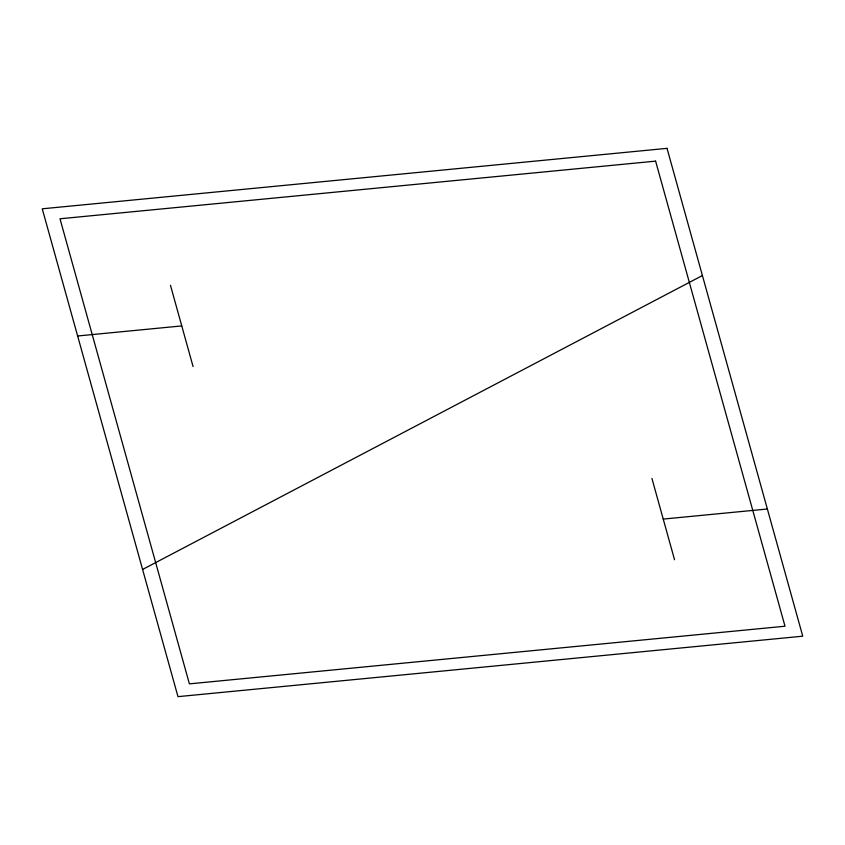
<?xml version="1.0" encoding="UTF-8"?>
<svg xmlns="http://www.w3.org/2000/svg" width="845" height="845" viewBox="0 0 845 845"><rect width="100%" height="100%" fill="white"/><g stroke="black" fill="none" stroke-linecap="round" stroke-linejoin="round"><path stroke-width="1.27" d="M142.594 569.456L702.406 275.544M77.634 335.993L181.77 325.916M663.23 519.083L767.366 509.007M651.928 478.428L674.542 559.728M170.458 285.272L193.072 366.572M667.022 148.35L42.25 208.81L177.978 696.65L802.75 636.19L667.022 148.35M655.604 161.141L59.995 218.781L189.396 683.859L785.005 626.219L655.604 161.141"/></g></svg>
